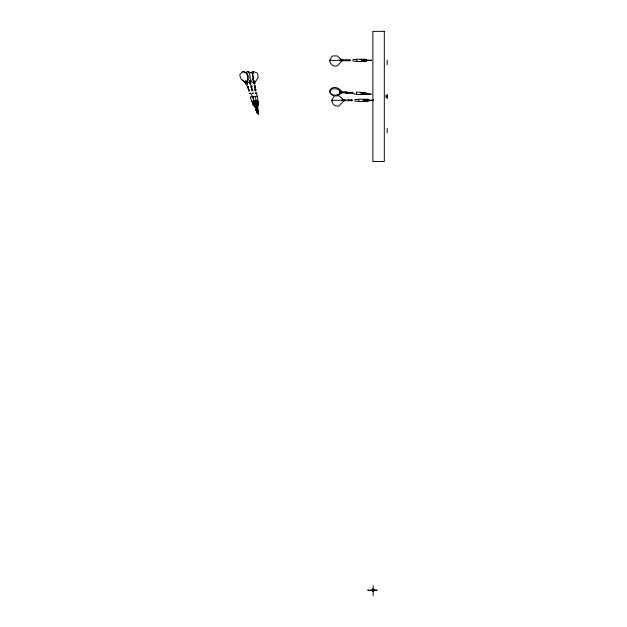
<?xml version="1.0" encoding="UTF-8"?>
<svg xmlns="http://www.w3.org/2000/svg" width="627" height="627" viewBox="0 0 627 627"><rect width="100%" height="100%" fill="white"/><g stroke="black" fill="none" stroke-linecap="round" stroke-linejoin="round"><path stroke-width="0.94" d="M371.302 60.208L367.297 60.051L367.297 60.615L371.302 60.568M371.302 60.129L371.302 60.623M373.3 100.202L369.295 100.022L369.295 100.579L373.3 100.586L373.3 100.022M345.743 92.867L342.162 92.82L342.24 91.683L345.798 92.059L345.743 92.89L345.79 92.098M349.027 93.055L349.067 92.459M349.168 93.062L349.208 92.475M350.172 93.157L350.211 92.451M356.52 92.435L356.41 94.183L352.711 93.658L352.805 92.232L350.509 92.365M361.105 92.459L360.98 94.387M361.818 92.506L361.771 93.321M361.967 92.514L361.693 94.434M342.24 91.691C341.323 90.625 339.082 93.039 339.646 91.816M361.834 94.442L361.881 93.885M371.019 94.222C360.823 92.686 371.67 95.186 371.051 93.862M362.563 94.301L362.68 92.506L362.641 92.984M362.704 94.309L362.821 92.514L362.79 92.992M363.417 94.356L363.535 92.561L363.503 93.039M363.558 94.364L363.676 92.569L363.644 93.047M364.271 94.411L364.397 92.616L364.358 93.094M364.412 94.426L364.538 92.624L364.499 93.109M365.126 94.473L365.251 92.671L365.212 93.157M365.275 94.481L365.392 92.686L365.353 93.164M342.224 91.879L339.646 91.895L342.17 92.765M366.144 94.301L366.105 94.904L366.231 93.008M352.75 93.086L352.719 93.619L350.454 93.219M367.014 94.136L367.054 93.595M339.646 91.895L342.177 92.631M372.571 590.156C375.949 588.62 370.87 592.343 373.716 590.156M372.712 590.156C375.33 590.109 369.099 591.018 367.657 590.156L377.219 590.156M249.907 83.422C249.303 75.585 250.863 84.911 250.534 85.241M251.004 83.172L249.954 83.32M251.364 85.021C253.136 86.307 249.875 87.608 251.858 86.871M251.027 87.09C252.955 87.435 250.008 86.377 251.748 86.683M251.631 89.308C252.618 90.022 252.289 89.042 251.693 89.387M253.065 96.832L254.162 96.182L254.852 96.433M254.053 101.033L255.299 100.383L256.051 100.657M254.233 101.692L255.738 101.01L256.082 101.433M254.264 101.825L255.777 101.143L256.114 101.558M256.545 101.927L256.122 102.46M254.672 103.189L256.388 102.593L256.537 103.149M257.783 110.023C261.145 126.435 252.579 91.025 258.496 113.173L257.603 106.206L257.587 109.114M256.858 106.237L256.325 106.402M242.68 71.713L240.055 74.284A2.116 1.669 57 0 0 239.984 75.953L241.207 79.323L246.489 83.462C248.073 79.864 248.543 71.086 242.547 71.627L242.171 71.87M246.489 83.462L249.091 77.701L246.889 73.006L243.566 71.933M247.101 81.455L250.447 83.273L253.371 77.583L252.477 74.205A2.116 1.952 28.5 0 0 251.317 72.818L247.563 71.58L245.275 72.818M247.32 71.69L248.543 71.737L249.201 73.006L250.173 76.643L250.455 83.273M254.891 86.839C255.534 87.341 254.045 86.236 255.338 86.55M254.852 89.402L255.753 89.685M255.73 89.551L254.915 89.841L255.706 89.332M255.526 93.345C253.935 92.968 257.485 92.459 256.067 93.274M255.228 96.597L256.788 96.15L256.858 96.715M257.94 101.323L256.098 102.217M251.372 81.455L254.476 83.273L258.159 77.583L257.721 74.205A2.116 1.959 -27.8 0 0 256.749 72.818L253.159 71.58L250.353 73.038M246.772 85.452C244.013 83.516 248.48 81.91 247.579 85.178M249.044 89.308L248.308 89.685L249.021 89.253M250.502 93.196L249.397 93.517L249.844 93.454M250.729 93.031L252.242 96.378L251.733 96.715M252.109 102.076L254.084 101.206L253.59 101.746M253.096 102.828L252.344 102.742L254.437 102.177M252.391 102.875L254.272 102.334M254.1 101.253L253.543 101.613M252.947 103.721L254.656 102.797L254.17 103.337M252.681 103.667L254.703 102.93M253.676 104.419L252.924 104.325L254.852 103.925M252.971 104.458L254.993 103.721M253.723 105.273C251.976 105.226 256.192 103.667 254.962 104.819M253.261 105.258L256.999 104.2L256.717 104.709M257.336 113.401L254.868 106.441L257.313 113.385M254.491 102.53L256.521 101.989L256.082 102.326M254.703 103.322L256.788 102.852M255.126 104.913L258.277 104.443M331.808 100.304L344.395 100.289L339.231 105.798C335.139 107.146 331.879 104.137 331.808 100.101L333.791 96.668A2.116 2.116 0 0 1 335.445 95.868L339.082 95.868L343.729 99.748M254.617 86.934L255.401 87.043L254.703 87.028M255.455 88.093L254.687 88.117L255.487 88.352M257.877 101.433L257.321 101.715M257.979 103.259L258.05 102.726L256.882 102.64M258.081 104.051L258.018 103.58L256.733 103.627M248.566 88.148L248.01 88.368M253.7 100.743L251.819 101.284L252.281 101.3M252.367 102.13L254.131 101.339M255.111 106.425L254.656 106.598M253.59 93.086L252.367 93.258L252.932 93.313M254.546 102.295L255.949 101.809L258.05 102.146M254.97 103.886L256.6 103.384L256.749 103.941M255.001 104.019L256.709 103.816M342.193 92.247C339.207 95.931 331.236 97.553 329.606 91.777L331.777 89.167A2.116 1.395 3.5 0 1 333.462 88.752L337.099 88.987L342.193 92.247L336.691 95.226L333.055 94.998A2.116 1.591 3.9 0 1 331.448 94.301L329.653 91.04C331.417 85.358 339.325 87.114 341.496 91.566M248.598 88.454L248.026 88.65M251.654 86.589L250.925 86.659L251.748 86.479M256.757 104.842L257.117 104.239M254.844 83.391L254.045 80.812L254.296 85.162M255.534 89.324L254.875 89.355L255.44 89.355M255.894 100.626L257.838 100.563L256.169 101.19M256.082 102.083L256.576 102.06M257.979 104.811L258.261 104.309L256.819 104.286M257.995 104.944L258.348 104.395M245.651 81.016L246.05 83.563M248.786 89.904L248.872 89.865M254.781 105.822C257.36 104.544 251.929 106.284 254.248 106.002M256.717 105.736C259.108 104.372 253.433 105.877 256.177 105.885M256.184 101.323L257.94 101.355M256.709 105.297L258.465 105.328L257.313 105.916M253.049 102.695L252.367 102.781M255.032 83.172L253.911 83.32L254.288 83.493M255.009 86.863L255.142 85.053M256.631 102.828L258.152 102.946M256.717 103.494L258.269 103.839M253.676 105.14L253.23 105.171M342.413 59.769L339.834 60.051L339.834 60.623L345.986 60.772L345.986 59.926L342.413 59.769L342.413 60.913M346.41 99.873L341.833 100.022L341.833 100.594L346.41 100.735M329.818 60.341L342.405 60.317L337.232 65.835C333.141 67.183 329.88 64.173 329.818 60.129L331.801 56.696A2.116 2.116 0 0 1 333.446 55.905L337.091 55.905L342.405 60.333L339.834 60.341M356.857 59.197L361.144 59.197M356.857 61.485L361.144 61.485M387.165 97.569L386.875 95.28M358.856 99.16L363.143 99.16M341.833 100.304L344.403 100.304M358.856 101.449L363.143 101.449M373.363 590.156L376.796 590.156M356.692 92.059L360.972 92.334M356.544 94.332L360.823 94.614M257.352 101.927L257.963 102.06M251.098 87.137L251.874 86.981M250.463 97.075L252.242 96.378M255.604 89.23L254.844 89.308M257.478 101.018L257.956 101.456M242.445 80.021L245.823 82.882M254.209 80.993L254.374 83.085M245.862 81.024L246.952 83.36M246.795 83.266L245.784 80.985L246.207 83.65M252.43 96.464L253.864 100.438M250.275 97.201L251.717 101.166M250.557 83.085L249.875 80.797L250.353 83.469M253.614 73.923C250.91 65.71 253.708 83.085 254.476 83.273M255.118 96.354L256.177 100.328M252.908 96.942L253.755 100.116M256.474 93.015L257.195 96.339M257.352 96.448L257.893 100.524M387.165 60.074L387.165 64.652M387.165 94.16L387.165 98.698M387.165 128.206L387.165 132.775M386.02 95.28L386.02 97.577M373.143 585.728L373.143 595.65M368.433 99.223L368.433 101.394M367.579 99.223L367.579 101.394M367.43 99.223L367.43 101.394M366.717 99.223L366.717 101.394M366.576 99.223L366.576 101.394M366.442 59.251L366.442 61.43M365.862 99.223L365.862 101.394M365.721 99.223L365.721 101.394M365.58 59.251L365.58 61.43M365.439 59.251L365.439 61.43M365 99.223L365 101.394M364.859 99.223L364.859 101.394M364.726 59.251L364.726 61.43M364.577 59.251L364.577 61.43M364.146 99.223L364.146 101.394M364.005 99.223L364.005 101.394M363.864 59.251L363.864 61.43M363.723 59.251L363.723 61.43M363.284 99.223L363.284 101.394M363.009 59.251L363.009 61.43M362.861 59.251L362.861 61.43M362.147 59.251L362.147 61.43M362.006 59.251L362.006 61.43M361.293 59.251L361.293 61.43M352.413 99.889L352.413 100.72M351.418 99.889L351.418 100.72M351.269 99.889L351.269 100.72M350.987 99.889L350.987 100.72M350.846 99.889L350.846 100.72M350.422 59.926L350.422 60.756M349.842 99.889L349.842 100.72M349.552 99.889L349.552 100.72M349.419 59.926L349.419 60.756M349.278 59.926L349.278 60.756M348.988 59.926L348.988 60.756M348.847 59.926L348.847 60.756M348.557 99.889L348.557 100.72M348.408 99.889L348.408 100.72M348.126 99.889L348.126 100.72M347.985 99.889L347.985 100.72M347.844 59.926L347.844 60.756M347.562 59.926L347.562 60.756M346.559 59.926L346.559 60.756M346.417 59.926L346.417 60.756M346.128 59.926L346.128 60.756M344.403 99.732L344.403 100.876M372.203 589.615A1.089 1.089 0 0 1 374.037 589.537A1.089 1.089 0 0 1 373.331 591.23A1.089 1.089 0 0 1 372.093 589.874M345.885 92.898L345.939 92.067L345.885 92.851M346.167 92.921L346.222 92.083L346.175 92.867M346.316 92.929L346.37 92.098L346.316 92.929M347.311 92.992L347.366 92.161L347.311 92.945M347.593 93.015L347.648 92.177L347.601 92.961M348.596 93.078L348.651 92.247L348.596 93.031M348.737 93.086L348.792 92.255L348.737 93.039M372.454 589.976C373.331 592.703 374.578 588.048 372.454 589.976M372.869 590.085L373.418 590.234L372.869 590.085M249.546 80.946L250.095 80.844L249.546 80.946M251.317 88.117L252.211 88.195L251.317 88.117M251.772 89.841L252.595 89.653L251.803 89.802M252.023 90.766L252.846 90.578L252.023 90.766M255.934 110.289L256.467 110.117L255.934 110.281M255.048 90.68L255.879 90.656L255.048 90.68M255.738 89.598L254.93 89.739L255.714 89.653M247.32 86.879L248.104 86.636L247.32 86.879M247.367 87.012L248.151 86.769L247.414 86.981M247.461 87.278L248.3 87.161L247.508 87.247M248.809 90.986L249.593 90.735L248.809 90.986M356.716 59.338L352.993 59.628L352.993 61.054L356.716 61.344L356.716 59.338M358.707 99.301L354.992 99.591L354.992 101.018L358.707 101.308L358.707 99.301M384.304 31.35L372.861 31.35L372.861 161.507L384.304 161.507L384.304 31.35M372.642 591.026A1.003 1.003 0 0 0 374.147 590.156A1.003 1.003 0 0 0 372.642 589.294A1.003 1.003 0 0 0 372.642 591.026"/></g></svg>
